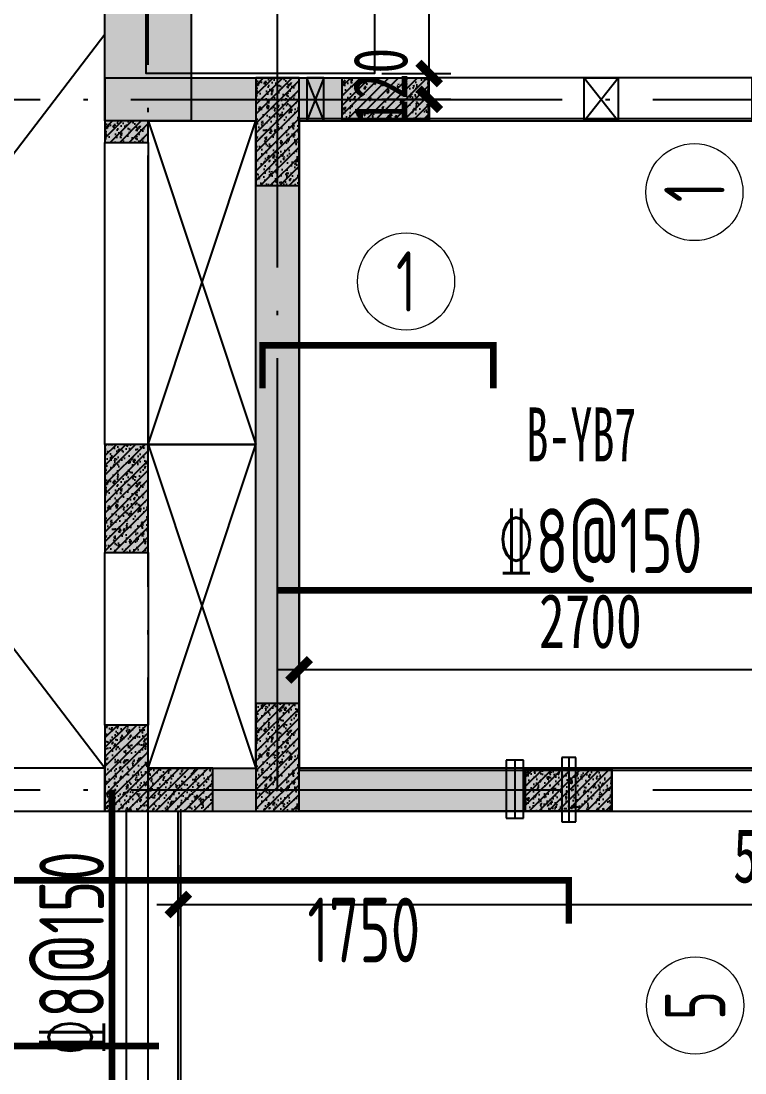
# Model space of a CAD drawing. Extents: x -3200779283 to -8106663, y 659664 to 1123462.
# Drawn here: x -8159690 to -8156334, y 690488 to 695364 of the extents above; entities that cross this region are included whole.
import ezdxf
from ezdxf.enums import TextEntityAlignment as Align

# ---------------------------------------------------------------- set-up
doc = ezdxf.new("R2010")
doc.units = 0
doc.header["$LTSCALE"] = 1000
doc.header["$MEASUREMENT"] = 0
for name, pattern in [('120-墙体$0$CENTER2', [1.125, 0.75, -0.125, 0.125, -0.125]), ('120-墙体$0$CONTINOUS', [0]), ('125-核心筒-首层南入$0$CONTINOUS', [0]), ('3#-轴线$0$DOTE', [2.42, 2, -0.2, 0.02, -0.2]), ('3#4#5#$0$DASH', [0.35, 0.25, -0.1]), ('DASH', [0.35, 0.25, -0.1])]:
    doc.linetypes.add(name, pattern=pattern)
doc.layers.get('Defpoints').update_dxf_attribs({"color": 30, "linetype": 'DASH'})
for name, color, linetype in [('120-墙体$0$DUCT-排烟中心线', 5, '120-墙体$0$CENTER2'), ('120-墙体$0$DUCT-排烟管', 2, 'Continuous'), ('120-墙体$0$DUCT-送风中心线', 5, '120-墙体$0$CENTER2'), ('120-墙体$0$DUCT-送风管', 4, 'Continuous'), ('120-墙体$0$S-WALL', 40, 'Continuous'), ('120-墙体$0$S-WALL-BEAM', 120, 'Continuous'), ('120-墙体$0$S-WALL-COLU', 252, '120-墙体$0$CONTINOUS'), ('120-墙体$0$S-WALL-COLU-HATC', 16, 'Continuous'), ('120-墙体$0$S-WALL-HATC', 253, 'Continuous'), ('120-墙体$0$提结构条件', 7, 'Continuous'), ('120-墙体$0$暖-首层和标准层暖通套管_TZ$0$H-暖洞-剪力墙', 6, 'Continuous'), ('120-墙体$0$暖-首层和标准层暖通套管_TZ$0$H-暖洞-穿梁', 3, 'Continuous'), ('125-核心筒-首层南入$0$S-COLU', 252, 'Continuous'), ('125-核心筒-首层南入$0$S-COLU-HATC', 16, 'Continuous'), ('125-核心筒-首层南入$0$S-SLAB-HOLE', 5, 'Continuous'), ('125-核心筒-首层南入$0$S-WALL', 40, 'Continuous'), ('125-核心筒-首层南入$0$S-WALL-BEAM', 120, 'Continuous'), ('125-核心筒-首层南入$0$S-WALL-COLU', 252, '125-核心筒-首层南入$0$CONTINOUS'), ('125-核心筒-首层南入$0$S-WALL-COLU-HATC', 16, 'Continuous'), ('125-核心筒-首层南入$0$S-WALL-HATC', 253, 'Continuous'), ('3#-轴线$0$A-ANNO-DOTE', 10, '3#-轴线$0$DOTE'), ('3#4#5#$0$PC-SLAB', 6, '3#4#5#$0$DASH'), ('3#4#5#$0$S-ANNO-TEXT', 7, 'Continuous'), ('3#4#5#$0$S-DIMS-SLAB', 120, 'Continuous'), ('3#4#5#$0$S-PC-SLAB', 6, 'Continuous'), ('S-REIN', 1, 'Continuous'), ('S-REIN-TEXT', 7, 'Continuous')]:
    doc.layers.add(name, color=color, linetype=linetype)
doc.layers.add('提资不打印', color=2, linetype='Continuous', plot=False)
doc.layers.add('楼板正筋文字', color=7, linetype='Continuous', lineweight=18)
doc.styles.add('3#4#5#$0$外部参照 1$0$宋体', font='', dxfattribs={"width": 0.8})
doc.styles.add('3#4#5#$0$楷体', font='', dxfattribs={"width": 0.7})
doc.styles.add('FromPkpm', font='Pkpmeng', dxfattribs={"width": 0.7, "bigfont": 'Pkpmchn'})
doc.styles.get('3#4#5#$0$外部参照 1$0$宋体').set_extended_font_data('SimSun')
doc.styles.get('3#4#5#$0$楷体').set_extended_font_data('KaiTi_GB2312')
doc.dimstyles.new('3#4#5#$0$TSSD_100_100', dxfattribs={"dimtxt": 250, "dimasz": 100, "dimexe": 100, "dimexo": 250, "dimgap": 100, "dimtad": 1, "dimdec": 0, "dimzin": 0, "dimdsep": 46, "dimtxsty": '3#4#5#$0$楷体', "dimblk": '3#4#5#$0$_ArchTick', "dimcen": 0, "dimdle": 100, "dimclrt": 7, "dimadec": 0, "dimazin": 0, "dimtfac": 1, "dimtdec": 0, "dimtix": 1, "dimtmove": 2, "dimatfit": 3, "dimfxl": 1, "dimtolj": 1, "dimtzin": 0, "dimarcsym": 0})

# ---------------------------------------------------------------- blocks, each defined once
blk = doc.blocks.new('ban')
at = {"layer": 'S-REIN', "const_width": 30}
for points in [[(12130, 9509.9), (12130, 9709.9), (13200, 9709.9), (13200, 9509.9)], [(7350, 7029.9), (7350, 7229.9), (13549.9, 7229.9), (13549.9, 7029.9)]]:
    blk.add_lwpolyline(points, dxfattribs=at)
at = {"layer": 'S-REIN-TEXT', "lineweight": 18}
for centre in [(14132.4, 10419.9), (12795.7, 10005.6), (14135.8, 6649.9)]:
    blk.add_circle(centre, 225, dxfattribs=at)
at = {"layer": '提资不打印', "color": 2, "const_width": 30}
for points in [[(12200, 8573.9), (20100.3, 8573.9)], [(11432.7, 6049.9), (11432.7, 7649.9)], [(9250, 6461.9), (11649.9, 6461.9)]]:
    blk.add_lwpolyline(points, dxfattribs=at)
at = {"layer": 'S-REIN-TEXT', "lineweight": 18, "style": 'FromPkpm', "width": 0.7}
for s, p in [('1', (14132.4, 10419.9)), ('5', (14135.8, 6649.9))]:
    blk.add_text(s, height=280, rotation=450, dxfattribs=at).set_placement(p, align=Align.MIDDLE_CENTER)
blk.add_text('1', height=280, dxfattribs=at).set_placement((12795.7, 10005.6), align=Align.MIDDLE_CENTER)
at = {"layer": 'S-REIN-TEXT', "lineweight": 25, "style": 'FromPkpm', "width": 0.7}
blk.add_text('1750', height=300, dxfattribs=at).set_placement((12599.9, 7149.9), align=Align.TOP_CENTER)
at = {"layer": '提资不打印', "lineweight": 25, "style": 'FromPkpm', "width": 0.7}
blk.add_text('%%1328@150', height=300, dxfattribs=at).set_placement((13216.6, 8653.9))
blk.add_text('%%1328@150', height=300, rotation=90, dxfattribs=at).set_placement((11395.4, 6413))
blk = doc.blocks.new('3#4#5#$0$_ArchTick')
at = {"color": 0, "linetype": 'ByBlock', "const_width": 0.4}
blk.add_lwpolyline([(-0.5, -0.5), (0.5, 0.5)], dxfattribs=at)
blk = doc.blocks.new('*D1134')
at = {"layer": '3#4#5#$0$S-DIMS-SLAB', "color": 0, "lineweight": -2, "transparency": 16777216}
for p, q in [((13003.3, -90), (13003.3, 1639.9)), ((12924.7, 1539.9), (13103.3, 1539.9)), ((12924.7, 10), (13103.3, 10))]:
    blk.add_line(p, q, dxfattribs=at)
at = {"layer": 'Defpoints', "color": 0, "transparency": 16777216}
for p in [(12674.7, 1539.9), (13003.3, 1539.9), (12674.7, 10)]:
    blk.add_point(p, dxfattribs=at)
at = {"layer": '3#4#5#$0$S-DIMS-SLAB', "color": 0, "lineweight": -2, "transparency": 16777216, "xscale": 100, "yscale": 100, "zscale": 100}
for p, rotation in [((13003.3, 1539.9), 90), ((13003.3, 10), 270)]:
    blk.add_blockref('3#4#5#$0$_ArchTick', p, dxfattribs=dict(at, rotation=rotation))
at = {"layer": '3#4#5#$0$S-DIMS-SLAB', "color": 7, "transparency": 16777216, "insert": (12778.3, 774.9), "char_height": 250, "attachment_point": 5, "rotation": 90, "style": '3#4#5#$0$楷体'}
blk.add_mtext('\\A1;1530', dxfattribs=at)
blk = doc.blocks.new('*D1141')
at = {"layer": '3#4#5#$0$S-DIMS-SLAB', "color": 0, "lineweight": -2, "transparency": 16777216}
for p, q in [((13003.7, 9.9), (13003.7, 109.9)), ((12783.6, 9.9), (13103.7, 9.9)), ((13003.7, -110), (13003.7, 9.9)), ((12783.6, -110), (13103.7, -110)), ((13003.7, -110), (13003.7, -210))]:
    blk.add_line(p, q, dxfattribs=at)
at = {"layer": 'Defpoints', "color": 0, "transparency": 16777216}
for p in [(12533.6, 9.9), (13003.7, 9.9), (12533.6, -110)]:
    blk.add_point(p, dxfattribs=at)
at = {"layer": '3#4#5#$0$S-DIMS-SLAB', "color": 0, "lineweight": -2, "transparency": 16777216, "xscale": 100, "yscale": 100, "zscale": 100}
for p, rotation in [((13003.7, 9.9), 270), ((13003.7, -110), 90)]:
    blk.add_blockref('3#4#5#$0$_ArchTick', p, dxfattribs=dict(at, rotation=rotation))
at = {"layer": '3#4#5#$0$S-DIMS-SLAB', "color": 7, "transparency": 16777216, "insert": (12778.7, -50.1), "char_height": 250, "attachment_point": 5, "rotation": 90, "style": '3#4#5#$0$楷体'}
blk.add_mtext('\\A1;120', dxfattribs=at)
blk = doc.blocks.new('3#4#5#$0$ban3')
at = {"layer": '3#4#5#$0$S-PC-SLAB'}
for points in [[(-216832, 409965), (-216832, 412985), (-219532, 412985), (-219532, 409965)], [(-214472, 407375), (-220092, 407375), (-220092, 409775), (-214472, 409775)]]:
    blk.add_lwpolyline(points, close=True, dxfattribs=at)
blk = doc.blocks.new('*D786')
at = {"layer": '3#4#5#$0$S-DIMS-SLAB', "color": 0, "lineweight": -2, "transparency": 16777216}
for p, q in [((162096.8, 163030.4), (159196.8, 163030.4)), ((159296.8, 162888.2), (159296.8, 162930.4)), ((161996.8, 162888.2), (161996.8, 162930.4))]:
    blk.add_line(p, q, dxfattribs=at)
at = {"layer": 'Defpoints', "color": 0, "transparency": 16777216}
for p in [(159296.8, 163138.2), (161996.8, 163138.2), (159296.8, 163030.4)]:
    blk.add_point(p, dxfattribs=at)
at = {"layer": '3#4#5#$0$S-DIMS-SLAB', "color": 0, "lineweight": -2, "transparency": 16777216, "xscale": 100, "yscale": 100, "zscale": 100, "rotation": 180}
blk.add_blockref('3#4#5#$0$_ArchTick', (159296.8, 163030.4), dxfattribs=at)
at = {"layer": '3#4#5#$0$S-DIMS-SLAB', "color": 0, "lineweight": -2, "transparency": 16777216, "xscale": 100, "yscale": 100, "zscale": 100}
blk.add_blockref('3#4#5#$0$_ArchTick', (161996.8, 163030.4), dxfattribs=at)
at = {"layer": '3#4#5#$0$S-DIMS-SLAB', "color": 7, "transparency": 16777216, "insert": (160646.8, 163255.4), "char_height": 250, "attachment_point": 5, "style": '3#4#5#$0$楷体'}
blk.add_mtext('\\A1;2700', dxfattribs=at)
blk = doc.blocks.new('*D796')
at = {"layer": '3#4#5#$0$S-DIMS-SLAB', "color": 0, "lineweight": -2, "transparency": 16777216}
for p, q in [((158736.8, 162125), (158736.8, 161843.1)), ((164356.8, 162125), (164356.8, 161843.1)), ((158636.8, 161943.1), (164456.8, 161943.1))]:
    blk.add_line(p, q, dxfattribs=at)
at = {"layer": 'Defpoints', "color": 0, "transparency": 16777216}
for p in [(158736.8, 162375), (164356.8, 162375), (164356.8, 161943.1)]:
    blk.add_point(p, dxfattribs=at)
at = {"layer": '3#4#5#$0$S-DIMS-SLAB', "color": 0, "lineweight": -2, "transparency": 16777216, "xscale": 100, "yscale": 100, "zscale": 100, "rotation": 180}
blk.add_blockref('3#4#5#$0$_ArchTick', (158736.8, 161943.1), dxfattribs=at)
at = {"layer": '3#4#5#$0$S-DIMS-SLAB', "color": 0, "lineweight": -2, "transparency": 16777216, "xscale": 100, "yscale": 100, "zscale": 100}
blk.add_blockref('3#4#5#$0$_ArchTick', (164356.8, 161943.1), dxfattribs=at)
at = {"layer": '3#4#5#$0$S-DIMS-SLAB', "color": 7, "transparency": 16777216, "insert": (161546.8, 162168.1), "char_height": 250, "attachment_point": 5, "style": '3#4#5#$0$楷体'}
blk.add_mtext('\\A1;5620', dxfattribs=at)
blk = doc.blocks.new('120-墙体$0$retert')
at = {"layer": '120-墙体$0$暖-首层和标准层暖通套管_TZ$0$H-暖洞-剪力墙'}
for p, q in [((55012.6, 61028.7), (54812.7, 61187.7)), ((54812.7, 61028.7), (55012.6, 61187.7))]:
    blk.add_line(p, q, dxfattribs=at)
blk.add_lwpolyline([(55012.6, 61028.7), (55012.6, 61187.7), (54812.7, 61187.7), (54812.7, 61028.7)], close=True, dxfattribs=at)
blk = doc.blocks.new('120-墙体$0$ewrewr')
at = {"layer": '120-墙体$0$暖-首层和标准层暖通套管_TZ$0$H-暖洞-穿梁', "color": 2}
for p, q in [((54898, 62306.1), (54818, 62106.1)), ((54898, 62106.1), (54818, 62306.1))]:
    blk.add_line(p, q, dxfattribs=at)
blk.add_lwpolyline([(54898, 62306.1), (54818, 62306.1), (54818, 62106.1), (54898, 62106.1)], close=True, dxfattribs=at)
blk = doc.blocks.new('120-墙体$0$tretyyt')
at = {"layer": '120-墙体$0$暖-首层和标准层暖通套管_TZ$0$H-暖洞-穿梁', "color": 5}
for p, q in [((52498, 59304.6), (52298, 59384.6)), ((52298, 59304.6), (52498, 59384.6))]:
    blk.add_line(p, q, dxfattribs=at)
blk.add_lwpolyline([(52498, 59304.6), (52498, 59384.6), (52298, 59384.6), (52298, 59304.6)], close=True, dxfattribs=at)
blk = doc.blocks.new('120-墙体$0$rtret')
at = {"layer": '120-墙体$0$暖-首层和标准层暖通套管_TZ$0$H-暖洞-穿梁', "color": 3}
for p, q in [((53777.5, 61921.5), (53618.5, 61721.5)), ((53777.5, 61721.5), (53618.5, 61921.5))]:
    blk.add_line(p, q, dxfattribs=at)
blk.add_lwpolyline([(53777.5, 61921.5), (53618.5, 61921.5), (53618.5, 61721.5), (53777.5, 61721.5)], close=True, dxfattribs=at)
blk = doc.blocks.new('120-墙体$0$A$Ca94620f4')
at = {"layer": '120-墙体$0$DUCT-排烟中心线'}
for p, q in [((-6299.8, -2950.7), (-6299.8, -3249.3)), ((-4600, -2950.7), (-4600, -3249.3)), ((-4400, -2950.7), (-4400, -3249.3)), ((-547.7, -2950.7), (-547.7, -3249.3)), ((-2257.9, -4100), (-2556.6, -4100)), ((-2257.9, -4300), (-2556.6, -4300))]:
    blk.add_line(p, q, dxfattribs=at)
at = {"layer": '120-墙体$0$DUCT-排烟管'}
for p, q in [((-6332.3, -2950.7), (-6332.3, -3249.3)), ((-6267.3, -2950.7), (-6332.3, -2950.7)), ((-6267.3, -3249.3), (-6267.3, -2950.7)), ((-4632.5, -2950.7), (-4632.5, -3249.3)), ((-4567.5, -2950.7), (-4632.5, -2950.7)), ((-4567.5, -3249.3), (-4567.5, -2950.7)), ((-4432.5, -2950.7), (-4432.5, -3249.3)), ((-4367.5, -2950.7), (-4432.5, -2950.7)), ((-4367.5, -3249.3), (-4367.5, -2950.7)), ((-580.2, -2950.7), (-580.2, -3249.3)), ((-515.2, -2950.7), (-580.2, -2950.7)), ((-515.2, -3249.3), (-515.2, -2950.7)), ((-6332.3, -3249.3), (-6267.3, -3249.3)), ((-4632.5, -3249.3), (-4567.5, -3249.3)), ((-4432.5, -3249.3), (-4367.5, -3249.3)), ((-580.2, -3249.3), (-515.2, -3249.3)), ((-2257.9, -4067.5), (-2556.6, -4067.5)), ((-2556.6, -4067.5), (-2556.6, -4132.5)), ((-2257.9, -4132.5), (-2257.9, -4067.5)), ((-2556.6, -4132.5), (-2257.9, -4132.5)), ((-2257.9, -4267.5), (-2556.6, -4267.5)), ((-2556.6, -4267.5), (-2556.6, -4332.5)), ((-2257.9, -4332.5), (-2257.9, -4267.5)), ((-2556.6, -4332.5), (-2257.9, -4332.5))]:
    blk.add_line(p, q, dxfattribs=at)
at = {"layer": '120-墙体$0$DUCT-送风中心线'}
for p, q in [((-6549.8, -2963.7), (-6549.8, -3231)), ((-947.7, -2963.7), (-947.7, -3231)), ((-747.7, -2963.7), (-747.7, -3231))]:
    blk.add_line(p, q, dxfattribs=at)
at = {"layer": '120-墙体$0$DUCT-送风管'}
for p, q in [((-6589.8, -2963.7), (-6589.8, -3231)), ((-6509.8, -2963.7), (-6589.8, -2963.7)), ((-6509.8, -3231), (-6509.8, -2963.7)), ((-787.7, -2963.7), (-787.7, -3231)), ((-707.7, -2963.7), (-787.7, -2963.7)), ((-707.7, -3231), (-707.7, -2963.7)), ((-6589.8, -3231), (-6509.8, -3231)), ((-787.7, -3231), (-707.7, -3231))]:
    blk.add_line(p, q, dxfattribs=at)
at = {"layer": '120-墙体$0$提结构条件', "color": 3}
for p, q in [((-987.7, -3231), (-987.7, -2963.7)), ((-987.7, -2963.7), (-907.7, -2963.7)), ((-907.7, -2963.7), (-907.7, -3231)), ((-907.7, -3231), (-987.7, -3231))]:
    blk.add_line(p, q, dxfattribs=at)
at = {"layer": '120-墙体$0$暖-首层和标准层暖通套管_TZ$0$H-暖洞-穿梁', "color": 6}
for p, q in [((-3823.8, -3000), (-3473.8, -3200)), ((-3823.8, -3200), (-3473.8, -3000))]:
    blk.add_line(p, q, dxfattribs=at)
blk.add_lwpolyline([(-3823.8, -3000), (-3473.8, -3000), (-3473.8, -3200), (-3823.8, -3200)], close=True, dxfattribs=at)
at = {"layer": '120-墙体$0$提结构条件', "rotation": 90}
for name, p in [('120-墙体$0$tretyyt', (51869.6, -52298)), ('120-墙体$0$retert', (57308.2, -54812.7))]:
    blk.add_blockref(name, p, dxfattribs=at)
at = {"layer": '120-墙体$0$提结构条件', "xscale": -1}
blk.add_blockref('120-墙体$0$rtret', (47548, -61721.5), dxfattribs=at)
at = {"layer": '120-墙体$0$提结构条件'}
blk.add_blockref('120-墙体$0$ewrewr', (-57933, -62106.1), dxfattribs=at)
blk = doc.blocks.new('120-墙体')
at = {"layer": '120-墙体$0$S-WALL-COLU-HATC'}
h = blk.add_hatch(dxfattribs=at)
h.set_pattern_fill('AR-CONC', color=256, scale=10)
h.set_pattern_definition([(50, (-5604.75, -241007.814), (71.726018, -6.275213), [7.5, -82.5]), (355, (-5604.75, -241007.814), (-13.875133, 75.219213), [6, -66]), (100.4514, (-5598.77, -241008.34), (57.850938, 68.943954), [6.37402, -70.114211]), (46.1842, (-5604.75, -240987.81), (106.724105, -16.5519), [11.25, -123.75]), (96.6356, (-5595.86, -240989.19), (93.46627, 97.411787), [9.56103, -105.1713]), (351.1842, (-5604.75, -240987.81), (93.466195, 97.41186), [9, -99]), (21, (-5594.75, -240992.814), (59.690705, -40.261889), [7.5, -82.5]), (326, (-5594.75, -240992.814), (24.331533, 72.515005), [6, -66]), (71.4514, (-5589.775, -240996.17), (84.022263, 32.25305), [6.37402, -70.114211]), (37.5, (-5604.75, -241007.814), (1.2159855, 33.2893854), [0, -65.2, 0, -67, 0, -66.25]), (7.5, (-5604.75, -241007.814), (26.306954, 39.441171), [0, -38.2, 0, -63.7, 0, -25.25]), (327.5, (-5627.05, -241007.814), (53.3822436, -2.2554872), [0, -25, 0, -78, 0, -103.5]), (317.5, (-5637.05, -241007.814), (58.318617, 10.010498), [0, -32.5, 0, -51.8, 0, -73.5])])
h.paths.add_polyline_path([(-7600, -100), (-7600, 100), (-7200, 100), (-7200, -100)])
h = blk.add_hatch(dxfattribs=at)
h.set_pattern_fill('ANSI31', color=256, scale=250, style=0)
h.set_pattern_definition([(45, (-5604.75, -241007.814), (-22.097087, 22.097087), [])])
h.paths.add_polyline_path([(-7600, 100), (-7600, -100), (-7200, -100), (-7200, 100)])
h = blk.add_hatch(dxfattribs=at)
h.set_pattern_fill('AR-CONC', color=256, scale=10)
h.set_pattern_definition([(50, (-4754.75, -244207.814), (71.726018, -6.275213), [7.5, -82.5]), (355, (-4754.75, -244207.814), (-13.875133, 75.219213), [6, -66]), (100.4514, (-4748.77, -244208.34), (57.850938, 68.943954), [6.37402, -70.114211]), (46.1842, (-4754.75, -244187.81), (106.724105, -16.5519), [11.25, -123.75]), (96.6356, (-4745.86, -244189.19), (93.46627, 97.411787), [9.56103, -105.1713]), (351.1842, (-4754.75, -244187.81), (93.466195, 97.41186), [9, -99]), (21, (-4744.75, -244192.814), (59.690705, -40.261889), [7.5, -82.5]), (326, (-4744.75, -244192.814), (24.331533, 72.515005), [6, -66]), (71.4514, (-4739.775, -244196.17), (84.022263, 32.25305), [6.37402, -70.114211]), (37.5, (-4754.75, -244207.814), (1.2159855, 33.2893854), [0, -65.2, 0, -67, 0, -66.25]), (7.5, (-4754.75, -244207.814), (26.306954, 39.441171), [0, -38.2, 0, -63.7, 0, -25.25]), (327.5, (-4777.05, -244207.814), (53.3822436, -2.2554872), [0, -25, 0, -78, 0, -103.5]), (317.5, (-4787.05, -244207.814), (58.318617, 10.010498), [0, -32.5, 0, -51.8, 0, -73.5])])
h.paths.add_polyline_path([(-6750, -3300), (-6750, -3100), (-6350, -3100), (-6350, -3300)])
h = blk.add_hatch(dxfattribs=at)
h.set_pattern_fill('ANSI31', color=256, scale=250, style=0)
h.set_pattern_definition([(45, (-4754.75, -244207.814), (-22.097087, 22.097087), [])])
h.paths.add_polyline_path([(-6750, -3100), (-6750, -3300), (-6350, -3300), (-6350, -3100)])
at = {"layer": '120-墙体$0$S-WALL-HATC'}
for points in [[(-7800, 100), (-7800, -100), (-7200, -100), (-7200, 100)], [(-6350, -3300), (-6350, -3100), (-7800, -3100), (-7800, -3300)]]:
    blk.add_hatch(color=256, dxfattribs=at).paths.add_polyline_path(points)
at = {"layer": '120-墙体$0$S-WALL'}
for p, q in [((-7800, 100), (-7200, 100)), ((-7200, -100), (-7200, 100)), ((-7800, -100), (-7200, -100)), ((-6350, -3100), (-7800, -3100)), ((-7800, -3300), (-7800, -3100)), ((-6350, -3300), (-6350, -3100)), ((-6350, -3300), (-7800, -3300))]:
    blk.add_line(p, q, dxfattribs=at)
at = {"layer": '120-墙体$0$S-WALL-BEAM'}
for points in [[(-7200, 100), (-7200, -100), (-5700, -100), (-5700, 100)], [(-6350, -3100), (-6350, -3300), (-1750, -3300), (-1750, -3100)]]:
    blk.add_lwpolyline(points, close=True, dxfattribs=at)
at = {"layer": '120-墙体$0$S-WALL-COLU', "lineweight": -2}
for points in [[(-7600, -100), (-7600, 100), (-7200, 100), (-7200, -100)], [(-6750, -3300), (-6750, -3100), (-6350, -3100), (-6350, -3300)]]:
    blk.add_lwpolyline(points, close=True, dxfattribs=at)
blk.add_blockref('120-墙体$0$A$Ca94620f4', (-250, -100))
blk = doc.blocks.new('3#-轴线')
at = {"layer": '3#-轴线$0$A-ANNO-DOTE'}
for points in [[(11600, -7100), (11600, 5500)], [(12200, -3200), (12200, 5500)], [(-3000, 0), (44800, 0)], [(-3000, -3200), (44800, -3200)]]:
    blk.add_lwpolyline(points, dxfattribs=at)
blk = doc.blocks.new('125-核心筒-首层南入')
at = {"layer": '125-核心筒-首层南入$0$S-COLU-HATC'}
h = blk.add_hatch(color=256, dxfattribs=at)
h.dxf.hatch_style = 1
h.paths.add_polyline_path([(950, 7800), (1350, 7800), (1350, 7000), (950, 7000)])
at = {"layer": '125-核心筒-首层南入$0$S-WALL-COLU-HATC'}
h = blk.add_hatch(dxfattribs=at)
h.set_pattern_fill('AR-CONC', color=256, scale=10)
h.set_pattern_definition([(50, (14087.076, -230457.834), (71.726018, -6.275213), [7.5, -82.5]), (355, (14087.076, -230457.83), (-13.875133, 75.219213), [6, -66]), (100.4514, (14093.05, -230458.36), (57.850938, 68.943954), [6.37402, -70.114211]), (46.1842, (14087.08, -230437.83), (106.724105, -16.5519), [11.25, -123.75]), (96.6356, (14095.97, -230439.21), (93.46627, 97.411787), [9.56103, -105.1713]), (351.1842, (14087.08, -230437.83), (93.466195, 97.41186), [9, -99]), (21, (14097.076, -230442.834), (59.690705, -40.261889), [7.5, -82.5]), (326, (14097.076, -230442.83), (24.331533, 72.515005), [6, -66]), (71.4514, (14102.05, -230446.19), (84.022263, 32.25305), [6.37402, -70.114211]), (37.5, (14087.076, -230457.834), (1.2159855, 33.2893854), [0, -65.2, 0, -67, 0, -66.25]), (7.5, (14087.076, -230457.834), (26.306954, 39.441171), [0, -38.2, 0, -63.7, 0, -25.25]), (327.5, (14064.776, -230457.834), (53.3822436, -2.2554872), [0, -25, 0, -78, 0, -103.5]), (317.5, (14054.776, -230457.834), (58.318617, 10.010498), [0, -32.5, 0, -51.8, 0, -73.5])])
h.paths.add_polyline_path([(1850, 7200), (1650, 7200), (1650, 6700), (1850, 6700)])
h = blk.add_hatch(dxfattribs=at)
h.set_pattern_fill('ANSI31', color=256, scale=250, style=0)
h.set_pattern_definition([(45, (14087.076, -230457.834), (-22.097087, 22.097087), [])])
h.paths.add_polyline_path([(1850, 7200), (1650, 7200), (1650, 6700), (1850, 6700)])
h = blk.add_hatch(dxfattribs=at)
h.set_pattern_fill('AR-CONC', color=256, scale=10)
h.set_pattern_definition([(50, (13387.076, -230657.834), (71.726018, -6.275213), [7.5, -82.5]), (355, (13387.076, -230657.83), (-13.875133, 75.219213), [6, -66]), (100.4514, (13393.05, -230658.36), (57.850938, 68.943954), [6.37402, -70.114211]), (46.1842, (13387.08, -230637.83), (106.724105, -16.5519), [11.25, -123.75]), (96.6356, (13395.97, -230639.21), (93.46627, 97.411787), [9.56103, -105.1713]), (351.1842, (13387.08, -230637.83), (93.466195, 97.41186), [9, -99]), (21, (13397.076, -230642.834), (59.690705, -40.261889), [7.5, -82.5]), (326, (13397.076, -230642.83), (24.331533, 72.515005), [6, -66]), (71.4514, (13402.05, -230646.19), (84.022263, 32.25305), [6.37402, -70.114211]), (37.5, (13387.076, -230657.834), (1.2159855, 33.2893854), [0, -65.2, 0, -67, 0, -66.25]), (7.5, (13387.076, -230657.834), (26.306954, 39.441171), [0, -38.2, 0, -63.7, 0, -25.25]), (327.5, (13364.776, -230657.834), (53.3822436, -2.2554872), [0, -25, 0, -78, 0, -103.5]), (317.5, (13354.776, -230657.834), (58.318617, 10.010498), [0, -32.5, 0, -51.8, 0, -73.5])])
h.paths.add_polyline_path([(1150, 7000), (950, 7000), (950, 6900), (1150, 6900)])
h = blk.add_hatch(dxfattribs=at)
h.set_pattern_fill('ANSI31', color=256, scale=250, style=0)
h.set_pattern_definition([(45, (13387.076, -230657.834), (-22.097087, 22.097087), [])])
h.paths.add_polyline_path([(950, 6900), (1150, 6900), (1150, 7000), (950, 7000)])
h = blk.add_hatch(dxfattribs=at)
h.set_pattern_fill('AR-CONC', color=256, scale=10)
h.set_pattern_definition([(50, (13387.076, -232307.834), (71.726018, -6.275213), [7.5, -82.5]), (355, (13387.076, -232307.83), (-13.875133, 75.219213), [6, -66]), (100.4514, (13393.05, -232308.36), (57.850938, 68.943954), [6.37402, -70.114211]), (46.1842, (13387.08, -232287.83), (106.724105, -16.5519), [11.25, -123.75]), (96.6356, (13395.97, -232289.21), (93.46627, 97.411787), [9.56103, -105.1713]), (351.1842, (13387.08, -232287.83), (93.466195, 97.41186), [9, -99]), (21, (13397.076, -232292.834), (59.690705, -40.261889), [7.5, -82.5]), (326, (13397.076, -232292.83), (24.331533, 72.515005), [6, -66]), (71.4514, (13402.05, -232296.19), (84.022263, 32.25305), [6.37402, -70.114211]), (37.5, (13387.076, -232307.834), (1.2159855, 33.2893854), [0, -65.2, 0, -67, 0, -66.25]), (7.5, (13387.076, -232307.834), (26.306954, 39.441171), [0, -38.2, 0, -63.7, 0, -25.25]), (327.5, (13364.776, -232307.834), (53.3822436, -2.2554872), [0, -25, 0, -78, 0, -103.5]), (317.5, (13354.776, -232307.834), (58.318617, 10.010498), [0, -32.5, 0, -51.8, 0, -73.5])])
h.paths.add_polyline_path([(1150, 5500), (950, 5500), (950, 5000), (1150, 5000)])
h = blk.add_hatch(dxfattribs=at)
h.set_pattern_fill('ANSI31', color=256, scale=250, style=0)
h.set_pattern_definition([(45, (13387.076, -232307.834), (-22.097087, 22.097087), [])])
h.paths.add_polyline_path([(950, 5500), (1150, 5500), (1150, 5000), (950, 5000)])
h = blk.add_hatch(dxfattribs=at)
h.set_pattern_fill('AR-CONC', color=256, scale=10)
h.set_pattern_definition([(50, (14087.076, -233457.834), (71.726018, -6.275213), [7.5, -82.5]), (355, (14087.076, -233457.83), (-13.875133, 75.219213), [6, -66]), (100.4514, (14093.05, -233458.36), (57.850938, 68.943954), [6.37402, -70.114211]), (46.1842, (14087.08, -233437.83), (106.724105, -16.5519), [11.25, -123.75]), (96.6356, (14095.97, -233439.21), (93.46627, 97.411787), [9.56103, -105.1713]), (351.1842, (14087.08, -233437.83), (93.466195, 97.41186), [9, -99]), (21, (14097.076, -233442.834), (59.690705, -40.261889), [7.5, -82.5]), (326, (14097.076, -233442.83), (24.331533, 72.515005), [6, -66]), (71.4514, (14102.05, -233446.19), (84.022263, 32.25305), [6.37402, -70.114211]), (37.5, (14087.076, -233457.834), (1.2159855, 33.2893854), [0, -65.2, 0, -67, 0, -66.25]), (7.5, (14087.076, -233457.834), (26.306954, 39.441171), [0, -38.2, 0, -63.7, 0, -25.25]), (327.5, (14064.776, -233457.834), (53.3822436, -2.2554872), [0, -25, 0, -78, 0, -103.5]), (317.5, (14054.776, -233457.834), (58.318617, 10.010498), [0, -32.5, 0, -51.8, 0, -73.5])])
h.paths.add_polyline_path([(1850, 4300), (1650, 4300), (1650, 3800), (1850, 3800)])
h = blk.add_hatch(dxfattribs=at)
h.set_pattern_fill('ANSI31', color=256, scale=250, style=0)
h.set_pattern_definition([(45, (14087.076, -233457.834), (-22.097087, 22.097087), [])])
h.paths.add_polyline_path([(1850, 4300), (1650, 4300), (1650, 3800), (1850, 3800)])
h = blk.add_hatch(dxfattribs=at)
h.set_pattern_fill('AR-CONC', color=256, scale=10)
h.set_pattern_definition([(50, (16687.05, -238136.99), (71.726018, -6.275213), [7.5, -82.5]), (355, (16687.05, -238136.99), (-13.875133, 75.219213), [6, -66]), (100.4514, (16693.03, -238137.51), (57.850938, 68.943954), [6.37402, -70.114211]), (46.1842, (16687.05, -238116.99), (106.724105, -16.5519), [11.25, -123.75]), (96.6356, (16695.95, -238118.37), (93.46627, 97.411787), [9.56103, -105.1713]), (351.1842, (16687.05, -238116.99), (93.466195, 97.41186), [9, -99]), (21, (16697.05, -238121.99), (59.690705, -40.261889), [7.5, -82.5]), (326, (16697.05, -238121.99), (24.331533, 72.515005), [6, -66]), (71.4514, (16702.03, -238125.345), (84.022263, 32.25305), [6.37402, -70.114211]), (37.5, (16687.052, -238136.99), (1.2159855, 33.2893854), [0, -65.2, 0, -67, 0, -66.25]), (7.5, (16687.052, -238136.99), (26.306954, 39.441171), [0, -38.2, 0, -63.7, 0, -25.25]), (327.5, (16664.752, -238136.99), (53.3822436, -2.2554872), [0, -25, 0, -78, 0, -103.5]), (317.5, (16654.752, -238136.99), (58.318617, 10.010498), [0, -32.5, 0, -51.8, 0, -73.5])])
h.paths.add_polyline_path([(1150, 4000), (1150, 4200), (950, 4200), (950, 3800), (1450, 3800), (1450, 4000)])
h = blk.add_hatch(dxfattribs=at)
h.set_pattern_fill('ANSI31', color=256, scale=250, style=0)
h.set_pattern_definition([(45, (16687.052, -238136.99), (-22.097087, 22.097087), [])])
h.paths.add_polyline_path([(1150, 4000), (1150, 4200), (950, 4200), (950, 3800), (1450, 3800), (1450, 4000)])
at = {"layer": '125-核心筒-首层南入$0$S-WALL-HATC'}
for points in [[(1350, 7200), (1350, 7000), (1650, 7000), (1749.8, 7100), (1750, 7200)], [(1749.8, 7100), (1850, 7000), (1850, 7200), (1749.3, 7200)], [(1650, 5500), (1850, 5500), (1850, 7000), (1749.8, 7100), (1650, 7000)], [(1150, 7000), (950, 7000), (950, 6900), (1150, 6900)], [(950, 5500), (950, 5000), (1150, 5000), (1150, 5500)], [(1650, 5350), (1850, 5350), (1850, 5500), (1650, 5500)], [(1750, 3933.3), (1850, 4000), (1850, 5350), (1650, 5350), (1650, 4000)], [(1150, 4000), (1150, 4200), (950, 4200), (950, 3800)], [(1150, 4000), (950, 3800), (1750, 3800), (1750, 3933.3), (1650, 4000)], [(1750, 3933.3), (1750, 3800), (1850, 3800), (1850, 4000)]]:
    blk.add_hatch(color=256, dxfattribs=at).paths.add_polyline_path(points)
at = {"layer": '125-核心筒-首层南入$0$S-COLU'}
blk.add_lwpolyline([(950, 7800), (1350, 7800), (1350, 7000), (950, 7000)], close=True, dxfattribs=at)
at = {"layer": '125-核心筒-首层南入$0$S-SLAB-HOLE'}
for points in [[(950, 7400), (-1650, 4000)], [(950, 4000), (-1649.7, 7400)], [(1150, 5500), (1650, 7000)], [(1150, 7000), (1650, 5500)], [(1150, 5500), (1650, 4000)], [(1150, 4000), (1650, 5500)]]:
    blk.add_lwpolyline(points, dxfattribs=at)
at = {"layer": '125-核心筒-首层南入$0$S-WALL'}
for p, q in [((950, 7200), (950, 6900)), ((950, 7200), (1850, 7200)), ((1850, 5500), (1850, 7200)), ((1150, 6900), (1150, 7000)), ((1150, 7000), (1650, 7000)), ((1650, 5500), (1650, 7000)), ((1850, 7000), (1850, 7000)), ((950, 6900), (1150, 6900)), ((1650, 5350), (1650, 5500)), ((1850, 5350), (1850, 5500)), ((950, 5350), (950, 5000)), ((1150, 5000), (1150, 5350)), ((1650, 4000), (1650, 5350)), ((1850, 3800), (1850, 5350)), ((950, 5000), (1150, 5000)), ((1150, 4200), (950, 4200)), ((950, 4200), (950, 3800)), ((1150, 4000), (1150, 4200)), ((1150, 4000), (1650, 4000)), ((1850, 4000), (1850, 4000)), ((950, 3800), (1850, 3800))]:
    blk.add_line(p, q, dxfattribs=at)
at = {"layer": '125-核心筒-首层南入$0$S-WALL-BEAM'}
for points in [[(950, 6900), (1150, 6900), (1150, 5500), (950, 5500)], [(1650, 5500), (1650, 5500), (1150, 5500), (1150, 5500)], [(950, 5000), (1150, 5000), (1150, 4200), (950, 4200)], [(-1650, 3800), (950, 3800), (950, 4000), (-1650, 4000)], [(1050, 3799.7), (1300, 3800), (1300, 2400), (1050, 2399.7)]]:
    blk.add_lwpolyline(points, close=True, dxfattribs=at)
at = {"layer": '125-核心筒-首层南入$0$S-WALL-COLU', "lineweight": -2}
for points in [[(1850, 7200), (1650, 7200), (1650, 6700), (1850, 6700)], [(1150, 7000), (950, 7000), (950, 6900), (1150, 6900)], [(1150, 5500), (950, 5500), (950, 5000), (1150, 5000)], [(1850, 4300), (1650, 4300), (1650, 3800), (1850, 3800)]]:
    blk.add_lwpolyline(points, close=True, dxfattribs=at)
at = {"layer": '125-核心筒-首层南入$0$S-WALL-COLU', "linetype": 'ByBlock'}
blk.add_lwpolyline([(1150, 4000), (1150, 4200), (950, 4200), (950, 3800), (1450, 3800), (1450, 4000), (1150, 4000)], dxfattribs=at)
blk = doc.blocks.new('3#4#5#$0$3#首层顶悬挑板')
at = {"layer": '3#4#5#$0$S-PC-SLAB'}
blk.add_lwpolyline([(11690.7, 1539.9), (12750.5, 1539.9), (12750.5, 10), (11690.7, 10)], close=True, dxfattribs=at)
at = {"layer": '3#4#5#$0$S-DIMS-SLAB'}
for base, p1, p2, picture, middle in [((13003.3, 1539.9), (12674.7, 10), (12674.7, 1539.9), '*D1134', (12778.3, 774.9)), ((13003.7, 9.9), (12533.6, -110), (12533.6, 9.9), '*D1141', (12778.7, -50.1))]:
    dim = blk.add_linear_dim(base=base, p1=p1, p2=p2, angle=90, dimstyle='3#4#5#$0$TSSD_100_100', dxfattribs=at)
    dim.commit()
    dim.dimension.update_dxf_attribs({"geometry": picture, "text_midpoint": middle})
blk = doc.blocks.new('3#4#5#$0$5#')
at = {"layer": '3#4#5#$0$S-ANNO-TEXT'}
blk.add_blockref('3#4#5#$0$ban3', (378828.8, -247400), dxfattribs=at)
at = {"layer": '3#4#5#$0$PC-SLAB', "linetype": 'ByBlock', "style": '3#4#5#$0$外部参照 1$0$宋体', "width": 0.6}
blk.add_text('B-YB7', height=250, dxfattribs=at).set_placement((160605.1, 164121.8), align=Align.MIDDLE)
at = {"layer": '3#4#5#$0$S-DIMS-SLAB'}
dim = blk.add_linear_dim(base=(159296.8, 163030.4), p1=(161996.8, 163138.2), p2=(159296.8, 163138.2), angle=180, dimstyle='3#4#5#$0$TSSD_100_100', dxfattribs=at)
dim.commit()
dim.dimension.update_dxf_attribs({"geometry": '*D786', "text_midpoint": (160646.8, 163255.4)})
dim = blk.add_linear_dim(base=(164356.8, 161943.1), p1=(158736.8, 162375), p2=(164356.8, 162375), dimstyle='3#4#5#$0$TSSD_100_100', dxfattribs=at)
dim.commit()
dim.dimension.update_dxf_attribs({"geometry": '*D796', "text_midpoint": (161546.8, 162168.1)})

msp = doc.modelspace()

# ---------------------------------------------------------------- block references
for name, p in [('3#-轴线', (-8170700.4, 695000.6)), ('125-核心筒-首层南入', (-8160250.4, 687900.6)), ('120-墙体', (-8150600.4, 695000.6))]:
    msp.add_blockref(name, p)
at = {"layer": '3#4#5#$0$S-PC-SLAB'}
msp.add_blockref('3#4#5#$0$5#', (-8317697.2, 529325.6), dxfattribs=at)
at = {"layer": '3#4#5#$0$S-PC-SLAB', "color": 1}
msp.add_blockref('3#4#5#$0$3#首层顶悬挑板', (-8170800.9, 695110.7), dxfattribs=at)
at = {"layer": '楼板正筋文字'}
msp.add_blockref('ban', (-8170700.4, 684150.7), dxfattribs=at)

doc.saveas('drawing.dxf')
